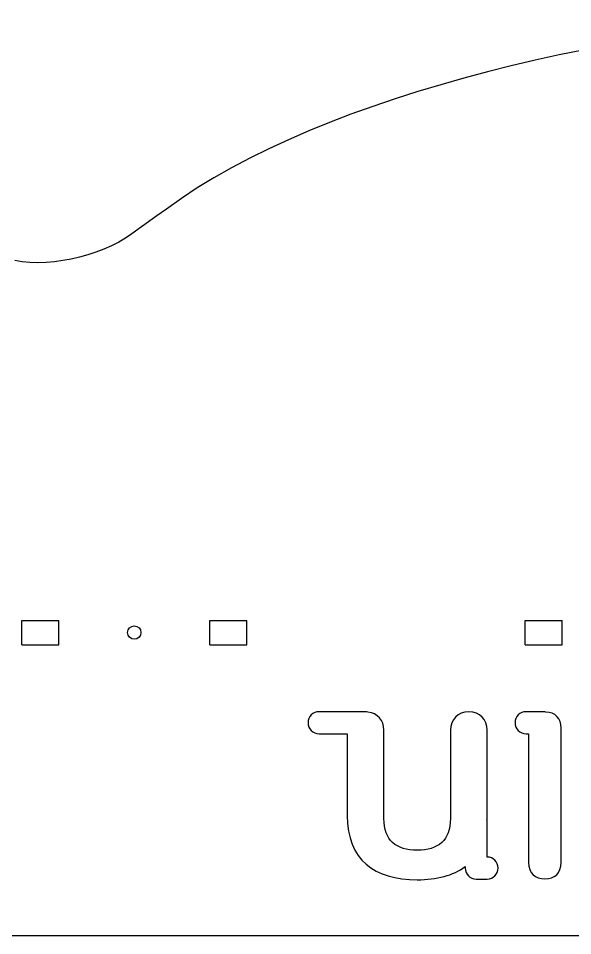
# Model space of a CAD drawing. Header units: millimetres. Extents: x 62 to 3900, y -2118 to 0.
# Drawn here: x 1290.7 to 1408.7, y -1135 to -940 of the extents above; entities that cross this region are included whole.
import ezdxf

# ---------------------------------------------------------------- set-up
doc = ezdxf.new("R2010")
doc.units = ezdxf.units.MM
doc.layers.add('CUTS', color=1, linetype='Continuous', lineweight=25, true_color=0xff0000)

msp = doc.modelspace()

# ---------------------------------------------------------------- linework, layer by layer
at = {"layer": 'CUTS', "color": 1, "lineweight": 25, "true_color": 0xff0000}
for p, q in [((1291.45, -1073.19), (1291.45, -1067.99)), ((1291.45, -1067.99), (1299.33, -1067.99)), ((1299.33, -1073.19), (1299.33, -1067.99)), ((1331.45, -1073.19), (1331.45, -1067.99)), ((1331.45, -1067.99), (1339.33, -1067.99)), ((1339.33, -1073.19), (1339.33, -1067.99)), ((1398.52, -1073.19), (1398.52, -1067.99)), ((1398.52, -1067.99), (1406.4, -1067.99)), ((1406.4, -1073.19), (1406.4, -1067.99)), ((1291.45, -1073.19), (1299.33, -1073.19)), ((1331.45, -1073.19), (1339.33, -1073.19)), ((1398.52, -1073.19), (1406.4, -1073.19)), ((1099.97, -1135), (1852.32, -1135))]:
    msp.add_line(p, q, dxfattribs=at)
for points in [[(1325.4, -978.32), (1322.21, -980.56)], [(1364.52, -1087.41), (1354.69, -1087.41)], [(1402.45, -1087.41), (1398.74, -1087.41)], [(1368.49, -1110.09), (1368.49, -1091.35)], [(1382.66, -1091.35), (1382.66, -1110.09)], [(1390.46, -1109.47), (1390.46, -1091.35)], [(1406.21, -1119.46), (1406.21, -1090.93)], [(1354.69, -1092.1), (1360.69, -1092.1), (1360.69, -1109.47)], [(1398.74, -1092.1), (1399.27, -1092.1), (1399.27, -1119.46)], [(1390.46, -1118.3), (1390.46, -1110.61)], [(1385.78, -1120.33), (1385.78, -1120.64)], [(1388.12, -1122.98), (1390.46, -1122.98)]]:
    msp.add_lwpolyline(points, dxfattribs=at)
for points in [[(1473.94, -940.03), (1427.94, -940.03), (1360.48, -954.19), (1325.4, -978.32)], [(1322.21, -980.56), (1316.14, -984.9), (1316.14, -984.9), (1316.14, -984.9)], [(1316.14, -984.9), (1309.86, -990.17), (1298.09, -993.14), (1289.99, -991.52)], [(1313.96, -1070.59), (1313.96, -1069.8), (1314.6, -1069.16), (1315.39, -1069.16)], [(1315.39, -1069.16), (1316.18, -1069.16), (1316.81, -1069.8), (1316.81, -1070.59)], [(1315.39, -1072.01), (1314.6, -1072.01), (1313.96, -1071.37), (1313.96, -1070.59)], [(1316.81, -1070.59), (1316.81, -1071.37), (1316.18, -1072.01), (1315.39, -1072.01)], [(1354.69, -1087.41), (1353.39, -1087.41), (1352.35, -1088.46), (1352.35, -1089.75)], [(1365.1, -1087.5), (1364.91, -1087.45), (1364.72, -1087.41), (1364.52, -1087.41)], [(1368.49, -1091.35), (1368.49, -1089.2), (1367.18, -1087.71), (1365.1, -1087.5)], [(1386.57, -1087.45), (1384.19, -1087.45), (1382.66, -1089.03), (1382.66, -1091.35)], [(1390.46, -1091.35), (1390.46, -1089.02), (1388.94, -1087.45), (1386.57, -1087.45)], [(1398.74, -1087.41), (1397.44, -1087.41), (1396.39, -1088.46), (1396.39, -1089.75)], [(1402.95, -1087.47), (1402.79, -1087.43), (1402.62, -1087.41), (1402.45, -1087.41)], [(1406.21, -1090.93), (1406.21, -1088.72), (1404.92, -1087.55), (1402.95, -1087.47)], [(1352.35, -1089.75), (1352.35, -1091.05), (1353.39, -1092.1), (1354.69, -1092.1)], [(1396.39, -1089.75), (1396.39, -1091.05), (1397.44, -1092.1), (1398.74, -1092.1)], [(1360.69, -1109.47), (1360.69, -1118.89), (1366.49, -1123.12), (1375.58, -1123.12)], [(1375.58, -1116.85), (1371.11, -1116.85), (1368.49, -1114.75), (1368.49, -1110.09)], [(1382.66, -1110.09), (1382.66, -1114.75), (1380.05, -1116.85), (1375.58, -1116.85)], [(1390.43, -1110.32), (1390.44, -1110.04), (1390.46, -1109.77), (1390.46, -1109.47)], [(1390.46, -1110.61), (1390.46, -1110.51), (1390.44, -1110.42), (1390.43, -1110.32)], [(1392.81, -1120.64), (1392.81, -1119.34), (1391.76, -1118.3), (1390.46, -1118.3)], [(1375.58, -1123.12), (1379.76, -1123.12), (1383.23, -1122.21), (1385.78, -1120.33)], [(1385.78, -1120.64), (1385.78, -1121.93), (1386.83, -1122.98), (1388.12, -1122.98)], [(1390.46, -1122.98), (1391.76, -1122.98), (1392.81, -1121.93), (1392.81, -1120.64)], [(1399.27, -1119.46), (1399.27, -1121.74), (1400.65, -1122.93), (1402.74, -1122.93)], [(1402.74, -1122.93), (1404.83, -1122.93), (1406.21, -1121.74), (1406.21, -1119.46)]]:
    msp.add_open_spline(points, degree=3, dxfattribs=at)

doc.saveas('drawing.dxf')
